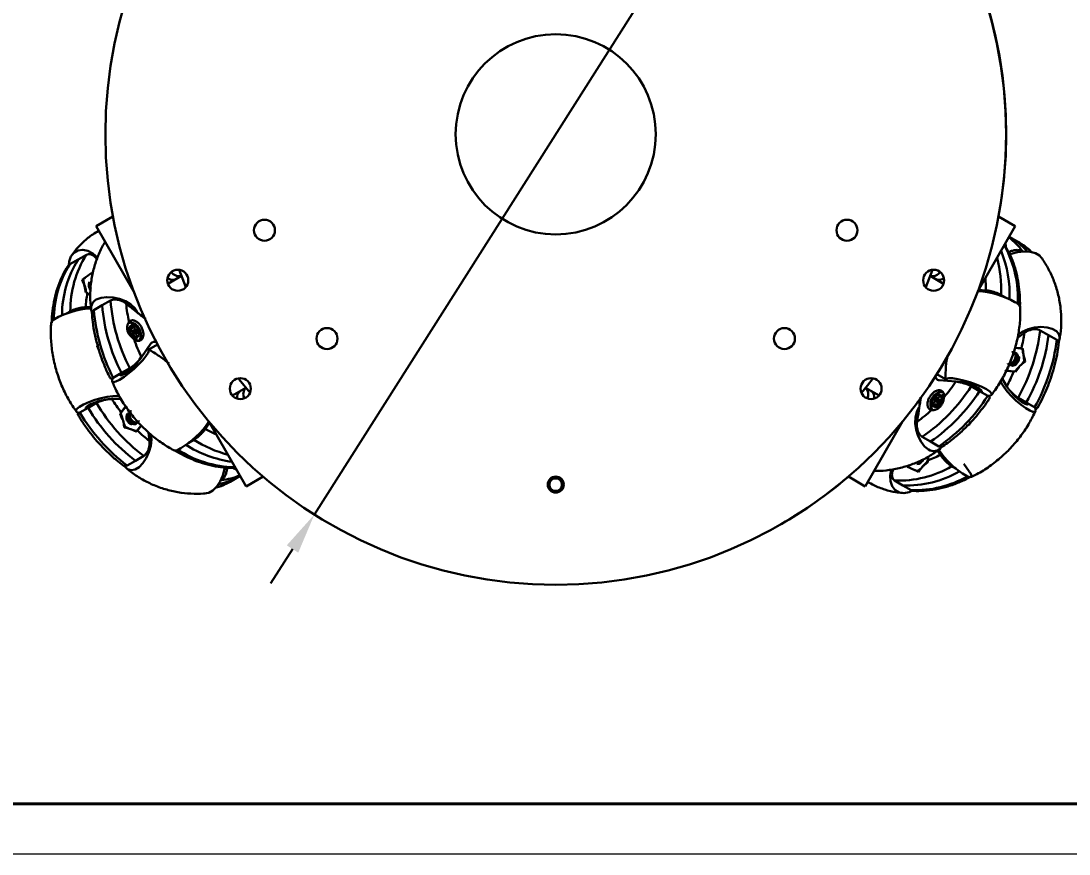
# Model space of a CAD drawing. Header units: millimetres. Extents: x 786 to 1380, y -734 to -314.
# Drawn here: x 924.7 to 1029.5, y -733.8 to -650.5 of the extents above; entities that cross this region are included whole.
import ezdxf

# ---------------------------------------------------------------- set-up
doc = ezdxf.new("R2010")
doc.units = ezdxf.units.MM
doc.header["$PDSIZE"] = -1
for name, color, linetype, lineweight in [('标注层', 4, 'Continuous', 15), ('粗实线层', 7, 'Continuous', 15), ('轮廓实线层', 7, 'Continuous', 40)]:
    doc.layers.add(name, color=color, linetype=linetype, lineweight=lineweight)
doc.dimstyles.new('ISO-25', dxfattribs={"dimtxt": 2.5, "dimasz": 2.5, "dimexe": 1.25, "dimexo": 0.625, "dimtad": 1, "dimtxsty": 'Standard', "dimcen": 2.5, "dimadec": 0, "dimazin": 0, "dimtfac": 1, "dimtmove": 0, "dimatfit": 3, "dimfxl": 1, "dimarcsym": 0})

# ---------------------------------------------------------------- blocks, each defined once
blk = doc.blocks.new('*D120')
at = {"layer": 'Defpoints', "color": 0, "transparency": 16777216}
for p in [(1002.28, -623.86), (954.05, -699.84)]:
    blk.add_point(p, dxfattribs=at)
at = {"layer": '粗实线层', "color": 0, "lineweight": -2, "transparency": 16777216}
for p, q in [((1012.75, -607.36), (1004.47, -620.41)), ((1032.94, -607.36), (1012.75, -607.36)), ((954.05, -699.84), (1002.28, -623.86)), ((951.87, -703.29), (949.68, -706.73))]:
    blk.add_line(p, q, dxfattribs=at)
at = {"layer": '粗实线层', "color": 0, "transparency": 16777216}
for points in [[(1003.89, -620.05), (1005.04, -620.78), (1002.28, -623.86)], [(951.29, -702.92), (952.44, -703.65), (954.05, -699.84)]]:
    blk.add_solid(points, dxfattribs=at)
at = {"layer": '粗实线层', "color": 0, "lineweight": 15, "transparency": 16777216, "insert": (1023.61, -603.79), "char_height": 3.5, "attachment_point": 5}
blk.add_mtext('∅180,00', dxfattribs=at)

msp = doc.modelspace()

# ---------------------------------------------------------------- linework, layer by layer
at = {"layer": '标注层'}
msp.add_line((1379.9984, -733.7604), (785.9984, -733.7604), dxfattribs=at)
at = {"layer": '粗实线层', "color": 7, "linetype": 'Continuous', "lineweight": 30}
for p, q in [((932.2427, -671.0428), (933.9252, -670.0714)), ((1024.0924, -671.0428), (1022.4099, -670.0714)), ((932.2427, -671.0428), (935.9885, -677.5306)), ((1020.3466, -677.5306), (1024.0924, -671.0428)), ((1024.3193, -672.5594), (1023.4924, -672.082)), ((1022.9744, -672.9792), (1023.0334, -673.0133)), ((930.4421, -674.3592), (929.6152, -674.8367)), ((930.4421, -674.3592), (931.269, -673.8818)), ((1024.8592, -673.547), (1024.8079, -673.5174)), ((1015.1374, -677.1205), (1015.8043, -675.3939)), ((930.9424, -676.3416), (930.8472, -676.3966)), ((930.9424, -676.3416), (931.1501, -676.1891)), ((931.207, -677.6626), (930.9424, -676.3416)), ((931.7511, -675.7479), (931.8946, -675.8451)), ((931.9164, -675.771), (931.807, -675.6855)), ((940.7549, -676.001), (939.4089, -676.7781)), ((1015.5802, -676.001), (1016.9262, -676.7781)), ((1024.3137, -676.2096), (1024.2459, -676.1705)), ((931.2519, -677.6393), (931.3612, -677.7247)), ((931.5061, -676.8417), (931.5292, -676.7758)), ((1021.1649, -677.4401), (1020.434, -677.3793)), ((931.3612, -677.7247), (931.6675, -677.9777)), ((933.6736, -678.455), (932.8467, -678.9325)), ((1022.6884, -677.9068), (1023.2581, -678.2357)), ((929.2655, -679.7666), (929.6618, -679.5378)), ((931.2049, -679.1347), (931.7238, -679.1347)), ((932.8467, -678.9325), (932.0198, -679.4099)), ((936.7324, -679.9562), (936.9312, -679.6466)), ((935.6449, -680.6652), (935.6335, -680.6654)), ((935.6779, -680.6683), (935.6925, -680.6718)), ((935.7219, -680.6732), (935.6926, -680.6718)), ((936.9731, -680.1445), (937.2071, -680.2754)), ((935.5397, -681.4545), (935.5461, -681.504)), ((935.5461, -681.504), (935.578, -681.6161)), ((935.5768, -681.6118), (935.6012, -681.6104)), ((935.578, -681.6161), (935.5995, -681.6646)), ((935.8183, -681.3551), (935.6012, -681.6104)), ((935.8183, -681.3551), (935.613, -681.3671)), ((935.7195, -681.7408), (935.9248, -681.7288)), ((935.728, -681.4613), (935.7677, -681.6007)), ((935.7357, -681.0654), (935.8183, -681.3551)), ((936.116, -681.3377), (935.7677, -681.6007)), ((935.7677, -681.6007), (936.0901, -681.5819)), ((935.886, -680.9236), (935.8026, -680.9285)), ((935.9248, -681.7288), (936.0074, -682.0185)), ((936.2226, -681.7115), (935.9399, -681.7817)), ((936.116, -681.3377), (936.0335, -681.048)), ((936.0901, -681.5819), (936.3728, -681.3227)), ((936.3728, -681.3227), (936.116, -681.3377)), ((936.5143, -681.4474), (936.1425, -681.628)), ((936.17, -681.7245), (936.1425, -681.628)), ((936.2226, -681.7115), (936.4794, -681.6965)), ((936.3051, -682.0011), (936.2226, -681.7115)), ((936.5143, -681.4474), (936.4928, -681.3989)), ((936.5463, -681.5596), (936.5143, -681.4474)), ((936.5527, -681.609), (936.5463, -681.5596)), ((1025.0052, -681.6831), (1024.3076, -682.1892)), ((1027.407, -681.9138), (1026.5801, -681.4364)), ((932.4115, -682.8116), (932.3601, -683.1135)), ((936.1488, -682.1432), (936.2322, -682.1384)), ((936.2322, -682.1384), (936.2382, -682.138)), ((937.7187, -682.7603), (936.767, -684.1316)), ((1028.2339, -682.3912), (1027.407, -681.9138)), ((932.3601, -683.1135), (932.4279, -683.0744)), ((932.3601, -683.1135), (932.5791, -683.3996)), ((1024.0041, -683.6945), (1023.9554, -683.6664)), ((1024.7042, -683.2223), (1024.0696, -683.1759)), ((1024.3363, -683.2226), (1024.8521, -683.289)), ((1024.8089, -683.2317), (1024.7042, -683.2223)), ((1024.8521, -683.289), (1024.9927, -684.4954)), ((1024.9927, -684.4954), (1024.7639, -684.7712)), ((1024.9927, -684.4954), (1025.0887, -684.5509)), ((934.7742, -685.6951), (933.9473, -686.1725)), ((934.5572, -685.8204), (934.6231, -685.894)), ((934.7742, -685.6951), (935.6011, -685.2177)), ((1023.0711, -685.4366), (1023.1683, -685.4927)), ((1023.1014, -685.4541), (1023.104, -685.488)), ((1023.104, -685.488), (1023.9391, -685.549)), ((1023.9594, -685.5508), (1023.195, -685.4525)), ((1023.9391, -685.549), (1024.0437, -685.5584)), ((1024.4645, -685.1324), (1024.1022, -685.5692)), ((1016.5021, -686.4225), (1018.1655, -686.561)), ((1020.5159, -687.5051), (1019.689, -687.0277)), ((1022.7877, -686.2594), (1023.2444, -687.0376)), ((947.2049, -687.1727), (945.8589, -687.9498)), ((1009.1302, -687.1727), (1010.4762, -687.9498)), ((1016.0484, -688.0382), (1015.9673, -688.1219)), ((1016.088, -688.0079), (1016.0484, -688.0382)), ((1016.3418, -688.2426), (1016.2004, -688.0277)), ((1016.5514, -688.0262), (1016.3418, -688.2426)), ((1016.7067, -688.0208), (1016.7034, -688.0158)), ((1016.7526, -688.0905), (1016.7067, -688.0208)), ((1020.5159, -687.5051), (1021.3428, -687.9825)), ((1020.7329, -687.6303), (1020.7638, -687.5365)), ((931.4449, -689.1724), (932.2718, -688.695)), ((934.7171, -688.2854), (933.8148, -688.2918)), ((934.6576, -689.7689), (935.2122, -689.0415)), ((935.227, -688.945), (934.7566, -689.6377)), ((935.2377, -688.9713), (935.1908, -688.9983)), ((1014.5667, -688.6787), (1014.2259, -688.6626)), ((1014.6095, -688.3761), (1014.6059, -688.1159)), ((1015.8278, -688.928), (1015.8737, -688.9977)), ((1016.0714, -688.5217), (1015.8618, -688.738)), ((1015.93, -688.3068), (1016.0714, -688.5217)), ((1016.2958, -688.4221), (1015.93, -688.3068)), ((1015.9673, -688.1219), (1015.936, -688.1648)), ((1015.9673, -688.1219), (1016.3096, -688.3536)), ((1016.0257, -688.9872), (1016.2353, -688.7709)), ((1016.0714, -688.5217), (1016.4733, -688.6919)), ((1016.2353, -688.7709), (1016.3483, -688.9427)), ((1016.2353, -688.7709), (1016.5649, -688.8312)), ((1016.4733, -688.6919), (1016.2958, -688.4221)), ((1016.3794, -688.2816), (1016.3096, -688.3536)), ((1016.3418, -688.2426), (1016.544, -688.4523)), ((1016.3724, -688.796), (1016.4733, -688.6919)), ((1016.4607, -688.9624), (1016.5003, -688.9322)), ((1016.5003, -688.9322), (1016.5815, -688.8484)), ((1016.5057, -688.4917), (1016.7153, -688.2754)), ((1016.6187, -688.6635), (1016.5057, -688.4917)), ((1016.5784, -688.8516), (1016.5649, -688.8312)), ((1016.5815, -688.8484), (1016.6127, -688.8056)), ((1025.192, -688.6497), (1024.3651, -688.1723)), ((1025.192, -688.6497), (1026.0189, -689.1271)), ((1025.3559, -688.8191), (1025.4023, -688.7712)), ((931.4449, -689.1724), (930.618, -689.6498)), ((931.2162, -689.2296), (931.2345, -689.2938)), ((934.8547, -690.301), (934.6576, -689.7689)), ((934.7566, -689.6377), (934.6961, -689.7236)), ((1015.693, -689.1953), (1015.7064, -689.2213)), ((1015.7245, -689.266), (1015.7304, -689.2758)), ((935.1423, -691.0769), (935.0178, -690.7409)), ((935.1423, -691.0769), (935.0462, -691.1324)), ((935.4287, -691.2006), (935.1423, -691.0769)), ((936.7376, -690.9287), (936.2574, -691.5584)), ((936.3301, -690.6213), (936.3788, -690.5931)), ((936.3891, -691.4637), (936.7466, -690.9373)), ((943.1662, -691.2896), (943.5844, -690.6871)), ((943.497, -690.5357), (947.2427, -697.0236)), ((1009.0924, -697.0236), (1012.8381, -690.5357)), ((1019.2001, -690.993), (1019.4872, -690.8866)), ((1019.4872, -690.8866), (1019.4194, -690.8474)), ((1019.4872, -690.8866), (1019.6255, -690.5538)), ((936.2574, -691.5584), (935.7143, -691.3239)), ((936.3286, -691.5496), (936.3891, -691.4637)), ((937.5715, -692.494), (937.482, -691.6367)), ((1014.7961, -692.0783), (1015.623, -692.5557)), ((942.0003, -692.3757), (941.4306, -692.7046)), ((1015.623, -692.5557), (1016.4499, -693.0331)), ((936.1708, -694.4586), (936.9977, -693.9812)), ((942.4046, -694.3901), (942.6574, -694.6318)), ((1015.3198, -694.446), (1015.3858, -694.0542)), ((1015.3812, -694.0814), (1015.3431, -694.6106)), ((1016.6191, -693.8764), (1016.3596, -693.427)), ((935.3439, -694.936), (936.1708, -694.4586)), ((942.6574, -694.6318), (942.9019, -694.5458)), ((942.6574, -694.6318), (942.7253, -694.5926)), ((946.1247, -695.0871), (946.0657, -695.1212)), ((1013.3503, -694.9421), (1013.3309, -695.0795)), ((1013.4129, -695.0968), (1013.4254, -694.9239)), ((1014.3315, -695.5002), (1014.0955, -695.3966)), ((1014.5913, -695.2717), (1014.3315, -695.5002)), ((1014.4827, -694.762), (1014.4141, -694.775)), ((1015.3431, -694.6106), (1014.7975, -695.0904)), ((1015.3005, -694.5834), (1015.3198, -694.446)), ((1018.1361, -695.24), (1017.7397, -695.0112)), ((1019.4793, -695.5278), (1018.9465, -694.7883)), ((944.6906, -696.4355), (944.7419, -696.4059)), ((945.8158, -696.4617), (946.6427, -695.9843)), ((947.2427, -697.0236), (948.9252, -696.0522)), ((1007.3272, -696.1261), (1007.4123, -696.0536)), ((1009.0924, -697.0236), (1007.4099, -696.0522)), ((1012.8648, -696.9247), (1012.0379, -696.4473)), ((1014.3315, -695.5002), (1014.3993, -695.5394)), ((1012.8648, -696.9247), (1013.6917, -697.4021))]:
    msp.add_line(p, q, dxfattribs=at)
at = {"layer": '粗实线层', "color": 8, "linetype": 'Continuous', "lineweight": 30}
for p, q in [((935.613, -681.3671), (935.5426, -681.4316)), ((935.7323, -680.993), (935.8026, -680.9285)), ((935.892, -680.9233), (935.736, -681.0663)), ((936.0335, -681.048), (935.7676, -681.1772)), ((936.2351, -681.7107), (936.5463, -681.5596)), ((936.071, -682.1149), (936.3051, -682.0011)), ((938.3726, -682.8571), (937.4965, -683.3629)), ((1016.259, -685.8078), (1017.135, -686.3136)), ((1016.3349, -688.2321), (1016.0484, -688.0382)), ((1016.7669, -688.1721), (1016.5514, -688.0262)), ((1015.8245, -688.923), (1016.0264, -688.9865)), ((1015.8618, -688.738), (1016.1066, -688.9037)), ((1015.9648, -689.0264), (1015.8737, -688.9977)), ((1016.3483, -688.9427), (1016.4394, -688.9714))]:
    msp.add_line(p, q, dxfattribs=at)
at = {"layer": '粗实线层', "color": 7, "linetype": 'Continuous', "lineweight": 30, "flags": 128}
for points in [[(929.4979, -674.9072), (929.5406, -674.5632), (929.7203, -674.0632), (930.0237, -673.6823), (930.4283, -673.4488), (930.9039, -673.3799), (931.4155, -673.4807), (931.9249, -673.7439), (932.3892, -674.1442)], [(1023.1228, -672.7222), (1023.1562, -673.0114), (1023.154, -673.2692)], [(1026.6881, -674.1496), (1026.5048, -673.9554), (1026.1003, -673.7218), (1025.5736, -673.5809), (1024.9638, -673.5431), (1024.3161, -673.6112), (1023.6786, -673.7801), (1023.5352, -673.8333)], [(940.5308, -675.3939), (941.1936, -677.1106), (941.1977, -677.1205)], [(932.2591, -678.3712), (932.7281, -678.1861), (933.2988, -678.1072), (933.9289, -678.1403), (934.5717, -678.2831), (935.1794, -678.5248), (935.7071, -678.8477), (936.1155, -679.2277), (936.3744, -679.6367), (936.3774, -679.6436)], [(931.7729, -679.2451), (931.4312, -679.2608), (930.8675, -679.3364), (930.2448, -679.4693), (929.6093, -679.6497), (929.0082, -679.8642), (928.486, -680.0969), (928.0815, -680.3304), (927.8246, -680.5476), (927.7347, -680.726)], [(935.5523, -680.691), (935.6019, -680.6706), (935.6041, -680.6701)], [(935.6767, -680.6656), (935.6794, -680.6657), (935.7216, -680.6732)], [(937.0075, -680.1797), (937.0279, -680.1452), (937.0433, -680.1188)], [(937.0075, -680.1797), (937.0279, -680.1452), (937.0433, -680.1188)], [(935.892, -680.9233), (935.889, -680.9235), (935.886, -680.9236)], [(1024.3379, -681.8958), (1024.7895, -681.5927), (1025.3695, -681.3355), (1026.007, -681.1666), (1026.6547, -681.0985), (1027.2645, -681.1363), (1027.7912, -681.2772), (1028.1957, -681.5108), (1028.4481, -681.8197), (1028.5296, -682.1809), (1028.4341, -682.5678), (1028.345, -682.7273)], [(937.4483, -683.323), (937.5038, -683.4429), (937.4285, -683.6782), (937.2225, -684.0086), (936.9012, -684.4097), (936.4883, -684.8517), (936.0145, -685.3017), (935.5149, -685.7265), (935.0266, -686.0945), (934.5858, -686.3785)], [(1023.9554, -683.6664), (1023.9924, -683.6916), (1024.0945, -683.8309), (1024.1298, -684.0243), (1024.0928, -684.2423), (1023.9892, -684.4517), (1023.8348, -684.6207), (1023.6531, -684.7235), (1023.4718, -684.7444)], [(1023.7503, -683.6375), (1023.8138, -683.6113), (1023.9791, -683.6102), (1024.1168, -683.6796), (1024.2103, -683.8109), (1024.2488, -683.9887), (1024.2272, -684.1928), (1024.1475, -684.3997), (1024.0179, -684.5858), (1023.8523, -684.7299), (1023.6684, -684.815), (1023.4754, -684.8295), (1023.4754, -684.8295)], [(1023.6366, -684.9257), (1023.8005, -684.9707), (1023.9995, -684.9295), (1024.1927, -684.802), (1024.3507, -684.6077), (1024.4496, -684.3761), (1024.4741, -684.1424), (1024.4589, -684.0442)], [(1024.131, -684.6223), (1024.1998, -684.4809), (1024.3217, -684.323)], [(934.9613, -685.6878), (934.6937, -685.8114), (934.5621, -685.8176)], [(935.0429, -685.7791), (934.7753, -685.9027), (934.6281, -685.899), (934.6231, -685.894)], [(935.6445, -685.19), (935.3131, -685.4537), (934.9613, -685.6878)], [(934.5858, -686.3785), (934.2251, -686.5573), (933.9713, -686.6177), (933.8433, -686.5553), (933.8506, -686.3746), (933.913, -686.2282)], [(946.4568, -686.2295), (946.5395, -686.3367), (947.6186, -687.6703)], [(1008.7165, -687.6703), (1009.3206, -686.9382), (1009.8783, -686.2295)], [(1017.1246, -686.3753), (1017.2006, -686.2673), (1017.4421, -686.2149), (1017.8312, -686.228), (1018.3392, -686.3057), (1018.9284, -686.4423), (1019.5551, -686.6276), (1020.1727, -686.8479), (1020.7356, -687.0867), (1021.202, -687.3266)], [(1019.6433, -687.0039), (1020.0374, -687.1591), (1020.4161, -687.3467)], [(1026.0847, -689.1636), (1026.1372, -689.417), (1026.0589, -689.5583), (1025.8539, -689.5725), (1025.5374, -689.4586), (1025.1329, -689.2251), (1024.6703, -688.8892), (1024.184, -688.4758), (1023.7101, -688.0157), (1023.2836, -687.5429), (1022.9362, -687.0925), (1022.6937, -686.6979), (1022.6026, -686.4894)], [(930.5535, -689.6885), (930.3078, -689.6073), (930.2246, -689.4689), (930.3147, -689.2842), (930.5716, -689.0671), (930.9761, -688.8335), (931.4983, -688.6009), (932.0994, -688.3864), (932.7349, -688.206), (933.3576, -688.0731), (933.9214, -687.9975), (934.3843, -687.9848), (934.6104, -688.0101)], [(1020.4161, -687.3467), (1020.6568, -687.5167), (1020.728, -687.6275)], [(1020.4543, -687.2304), (1020.6951, -687.4003), (1020.7655, -687.5296), (1020.7638, -687.5365)], [(1021.202, -687.3266), (1021.5372, -687.5495), (1021.7164, -687.7391), (1021.7263, -687.8811), (1021.5662, -687.9652), (1021.4082, -687.9844)], [(1025.3559, -688.8191), (1025.2895, -688.847), (1025.0719, -688.7931), (1024.7568, -688.6112), (1024.3868, -688.3258), (1024.0119, -687.9755), (1023.6828, -687.6075), (1023.6715, -687.5935)], [(931.2162, -689.2296), (931.2253, -689.1582), (931.3807, -688.9966), (931.6958, -688.8147), (932.1279, -688.637), (932.6188, -688.4875), (933.102, -688.3865), (933.1198, -688.3837)], [(1015.4308, -693.3452), (1015.036, -693.0316), (1014.6823, -692.5768), (1014.3959, -692.0145), (1014.1981, -691.3865), (1014.1037, -690.7393), (1014.1194, -690.1209), (1014.2443, -689.5772), (1014.469, -689.1484), (1014.4735, -689.1425)], [(1014.7094, -688.3301), (1014.5827, -688.3283), (1014.5521, -688.3281)], [(1014.6227, -688.3287), (1014.5827, -688.3283), (1014.5521, -688.3281)], [(1015.8245, -688.923), (1015.8262, -688.9255), (1015.8278, -688.928)], [(936.5065, -690.43), (936.4974, -690.4981), (936.4156, -690.6417), (936.2868, -690.7263), (936.1263, -690.7417), (935.953, -690.686), (935.7871, -690.5653), (935.6477, -690.3929), (935.5513, -690.1876), (935.5094, -689.9721), (935.5276, -689.7703), (935.6116, -689.5958), (935.6116, -689.5958)], [(936.3788, -690.5931), (936.3385, -690.6126), (936.1668, -690.6313), (935.9817, -690.5652), (935.8114, -690.4242), (935.6819, -690.2298), (935.6127, -690.0116), (935.6145, -689.8028), (935.687, -689.6353)], [(937.721, -691.8096), (937.7577, -692.3523), (937.6904, -692.9832), (937.5179, -693.6198), (937.2531, -694.2147), (936.9154, -694.7239), (936.53, -695.1096), (936.1255, -695.3432), (935.7318, -695.4073), (935.3782, -695.2972), (935.0909, -695.0211), (934.9973, -694.8641)], [(1016.4308, -693.3293), (1016.6151, -693.6173), (1016.9625, -694.0677), (1017.3889, -694.5405), (1017.8629, -695.0007), (1018.3492, -695.414), (1018.8118, -695.7499), (1019.2163, -695.9835), (1019.5328, -696.0974), (1019.7323, -696.086)], [(943.2543, -697.7181), (943.5141, -697.6565), (943.9187, -697.423), (944.304, -697.0373), (944.6417, -696.5281), (944.9066, -695.9332), (945.079, -695.2966), (945.1046, -695.1458)], [(946.2731, -695.3442), (946.006, -695.2285), (945.9232, -695.1835)], [(1013.905, -697.4176), (1013.4922, -697.6035), (1012.9693, -697.6978), (1012.4878, -697.6255), (1012.0833, -697.3919), (1011.7858, -697.0144), (1011.6173, -696.521), (1011.5905, -695.9482), (1011.705, -695.346)], [(1013.4289, -695.106), (1013.4159, -695.1177), (1013.3784, -695.1546)]]:
    msp.add_lwpolyline(points, dxfattribs=at)
at = {"layer": '粗实线层', "color": 8, "linetype": 'Continuous', "lineweight": 30, "flags": 128}
msp.add_lwpolyline([(1015.7932, -689.3332), (1015.7507, -689.3005), (1015.7492, -689.2988)], dxfattribs=at)
at = {"layer": '粗实线层', "color": 7, "linetype": 'Continuous', "lineweight": 30}
for centre, radius in [((978.1675, -661.8486), 45), ((978.1675, -661.8486), 10), ((949.0618, -671.4359), 1.05), ((1007.2733, -671.4359), 1.05), ((940.4015, -676.4359), 1.05), ((1015.9336, -676.4359), 1.05), ((955.3118, -682.2612), 1.05), ((1001.0233, -682.2612), 1.05), ((946.6515, -687.2612), 1.05), ((1009.6836, -687.2612), 1.05), ((978.1675, -696.8486), 0.8), ((978.1675, -696.8486), 0.75), ((978.1675, -696.8486), 0.625)]:
    msp.add_circle(centre, radius, dxfattribs=at)
for centre, radius, start, end in [((978.18, -661.8414), 45, 349.454328, 70.545655), ((1019.9431, -678.2027), 7.0753, 41.133206, 59.891322), ((1013.2824, -678.2662), 11.0758, 356.918222, 28.311436), ((1020.8132, -678.6202), 7.0018, 45.768888, 59.950704), ((939.2911, -679.9264), 10.4546, 147.825086, 180.046829), ((940.1399, -679.4589), 10.4784, 147.842986, 180.431595), ((1011.795, -677.869), 11.7316, 357.482892, 21.912935), ((939.8844, -675.6346), 0.7567, 228.085114, 293.97857), ((940.5209, -675.1186), 0.9098, 212.611789, 284.832122), ((1015.8142, -675.1186), 0.9098, 255.167878, 327.388211), ((1016.4507, -675.6346), 0.7567, 246.02143, 311.914886), ((932.2013, -676.929), 0.6979, 152.338494, 221.818718), ((1019.7722, -686.1815), 8.6905, 60.409421, 86.161076), ((942.5625, -679.6805), 11.3708, 170.095723, 177.248452), ((932.6649, -679.2052), 0.9275, 115.948418, 203.508199), ((951.3535, -677.0719), 17.7339, 184.473113, 207.34401), ((1023.7955, -679.4596), 0.8771, 22.693735, 72.203692), ((949.6997, -678.0268), 17.7339, 184.473113, 207.34401), ((950.5266, -677.5494), 17.7339, 184.473113, 207.34401), ((950.0986, -677.2874), 14.9362, 185.642004, 192.779702), ((935.6216, -681.4487), 0.0821, 96.014758, 184.014087), ((935.7263, -681.5976), 0.1434, 207.850954, 267.281338), ((935.8497, -681.0244), 0.1212, 144.156981, 199.807575), ((935.8969, -681.0114), 0.0882, 82.296072, 93.20567), ((935.87, -681.0877), 0.1682, 13.627613, 76.678979), ((936.0849, -681.6406), 0.0589, 12.274611, 84.931063), ((936.366, -681.4659), 0.1434, 27.850806, 87.281314), ((936.4708, -681.6148), 0.0821, 276.015605, 4.019009), ((1008.5366, -679.235), 18.1773, 330.549481, 353.044011), ((1009.7998, -679.5083), 15.3601, 346.007544, 351.860224), ((936.1883, -681.9678), 0.1879, 195.656624, 236.810776), ((952.444, -676.6531), 17.3695, 199.048781, 205.502905), ((936.2338, -682.0608), 0.0773, 273.22795, 285.141494), ((936.2137, -682.0433), 0.1006, 293.603186, 24.754659), ((1009.3635, -679.7124), 18.1773, 330.549481, 353.044011), ((1010.1904, -680.1898), 18.1773, 330.549481, 353.044011), ((933.2387, -682.3159), 3.9049, 297.518075, 333.287285), ((1007.6175, -678.8389), 17.6471, 332.316442, 337.651625), ((1004.7584, -677.4586), 17.7339, 304.473113, 327.34401), ((1003.8504, -676.7236), 17.3695, 319.048781, 325.502905), ((1017.8223, -692.0253), 5.4697, 61.236955, 83.515092), ((947.087, -688.1098), 0.7567, 126.02143, 191.914886), ((947.852, -687.8165), 0.9098, 135.167878, 207.388211), ((1008.4831, -687.8165), 0.9098, 332.611789, 44.832122), ((1009.2481, -688.1098), 0.7567, 348.085114, 53.97857), ((1005.5853, -677.936), 17.7339, 304.473113, 327.34401), ((1016.134, -688.076), 0.0821, 36.015605, 124.019009), ((1006.4122, -678.4134), 17.7339, 304.473113, 327.34401), ((1016.6335, -688.0843), 0.1006, 53.603186, 144.754659), ((1016.6387, -688.0581), 0.0773, 33.22795, 45.141494), ((932.6566, -690.6371), 1.9493, 104.054447, 135.945553), ((947.9259, -679.4557), 18.1773, 210.549481, 233.044011), ((948.7285, -678.8578), 17.6471, 212.316442, 217.651625), ((1015.9779, -688.8598), 0.1682, 133.627613, 196.678979), ((1015.8983, -688.8746), 0.0882, 202.296072, 213.20567), ((1016.0574, -688.2411), 0.1434, 147.850806, 207.281314), ((1015.9331, -688.909), 0.1212, 264.156981, 319.807575), ((1016.3492, -688.3972), 0.0589, 132.274611, 204.931063), ((1016.4147, -688.8944), 0.0821, 216.014758, 304.014087), ((1016.4913, -688.7293), 0.1434, 327.850954, 27.281338), ((1016.5809, -688.1441), 0.1879, 315.656624, 356.810776), ((1025.8546, -686.868), 1.9493, 224.054447, 255.945553), ((946.2721, -680.4106), 18.1773, 210.549481, 233.044011), ((947.099, -679.9332), 18.1773, 210.549481, 233.044011), ((936.0097, -690.1285), 0.7421, 148.856, 253.576284), ((1005.5724, -678.4376), 14.9362, 305.642004, 312.779702), ((936.2922, -685.7128), 8.6905, 300.409421, 326.161076), ((947.0577, -680.4131), 15.3601, 226.007544, 231.860224), ((940.1019, -692.5581), 0.8771, 262.693735, 312.203692), ((946.3921, -684.0502), 11.0758, 236.918222, 268.311436), ((947.4798, -682.9606), 11.7316, 237.482892, 261.912935), ((1015.9501, -692.5767), 0.9275, 235.948418, 323.508199), ((1014.2107, -694.1163), 0.6979, 272.338494, 341.818718), ((1011.413, -683.7675), 11.3708, 290.095723, 297.248452), ((1012.4323, -685.9763), 10.4784, 267.842986, 300.431595), ((942.3201, -690.395), 7.0018, 285.768888, 299.950704), ((943.1167, -689.8502), 7.0753, 281.133206, 299.891322), ((978.18, -661.8414), 45, 300.040817, 310.369447), ((1013.2616, -686.4777), 10.4546, 267.825086, 300.046829)]:
    msp.add_arc(centre, radius, start, end, dxfattribs=at)
at = {"layer": '粗实线层', "color": 8, "linetype": 'Continuous', "lineweight": 30}
for centre, radius, start, end in [((1018.9579, -677.8936), 7.3057, 36.799292, 51.965089), ((1010.3076, -677.4401), 12.3896, 357.841301, 15.140138), ((938.4557, -680.3999), 10.4453, 147.818067, 179.896042), ((1009.0598, -677.4393), 12.105, 359.996247, 5.781119), ((935.5746, -680.9701), 0.3208, 8.394195, 68.427251), ((935.5989, -680.9599), 0.3119, 6.616798, 66.829748), ((935.6973, -682.3111), 0.5679, 346.308581, 17.744532), ((935.7291, -682.3201), 0.5564, 346.01448, 19.376769), ((1017.1156, -688.3656), 0.5564, 106.01448, 139.376769), ((1017.1237, -688.3976), 0.5679, 106.308581, 137.744532), ((1015.9843, -689.1455), 0.2906, 125.231561, 198.617107), ((1016.0175, -689.1703), 0.3137, 127.970621, 192.058812), ((949.2194, -680.8067), 12.105, 239.996247, 245.781119), ((948.5949, -681.8869), 12.3896, 237.841301, 255.140138), ((943.877, -689.1516), 7.3057, 276.799292, 291.965089), ((1014.0894, -686.9644), 10.4453, 267.818067, 299.896042)]:
    msp.add_arc(centre, radius, start, end, dxfattribs=at)
at = {"layer": '粗实线层', "color": 7, "linetype": 'Continuous', "lineweight": 30}
for points, knots in [([(932.5025, -671.4928), (932.2975, -671.6099), (931.7518, -671.9216), (930.9744, -672.5693), (930.2807, -673.2768), (929.9389, -673.7516), (929.8121, -673.9276)], [0, 0, 0, 0, 0.18970207, 0.50501484, 0.81639041, 1, 1, 1, 1]), ([(933.1412, -672.599), (933.0952, -672.6691), (932.8179, -673.0924), (932.4303, -673.9614), (932.0044, -675.1825), (931.7406, -676.4534), (931.6345, -677.7293), (931.6637, -678.6864), (931.7317, -679.2047), (931.7462, -679.3156)], [0, 0, 0, 0, 0.03630871, 0.21916224, 0.40315132, 0.58711445, 0.77000122, 0.95080456, 1, 1, 1, 1]), ([(1023.2102, -673.2103), (1023.2038, -673.1924), (1023.171, -673.1004), (1023.0948, -673.0522), (1023.0334, -673.0133)], [0, 0, 0, 0, 0.19403009, 1, 1, 1, 1]), ([(1024.5529, -679.0584), (1024.5534, -679.0512), (1024.5779, -678.661), (1024.5436, -677.904), (1024.4392, -676.7979), (1024.2285, -675.7264), (1023.9191, -674.7025), (1023.5803, -673.8569), (1023.3075, -673.3872), (1023.206, -673.2123)], [0, 0, 0, 0, 0.003316561, 0.177863508, 0.354452166, 0.532656968, 0.712182251, 0.892845309, 1, 1, 1, 1]), ([(1023.4424, -673.6373), (1023.4726, -673.618), (1023.6013, -673.5358), (1023.8959, -673.4457), (1024.2656, -673.3934), (1024.5903, -673.4193), (1024.7394, -673.4865), (1024.8079, -673.5174)], [0, 0, 0, 0, 0.07797108, 0.33191102, 0.57734832, 0.80592049, 1, 1, 1, 1]), ([(1025.7564, -673.6474), (1025.7352, -673.6246), (1025.4822, -673.3524), (1025.0862, -673.0375), (1024.6828, -672.798), (1024.5676, -672.7295)], [0, 0, 0, 0, 0.06148039, 0.73194714, 1, 1, 1, 1]), ([(932.3188, -674.346), (932.31, -674.3298), (932.239, -674.1988), (932.0376, -674.0117), (931.7524, -673.8411), (931.4779, -673.796), (931.3347, -673.8548), (931.269, -673.8818)], [0, 0, 0, 0, 0.03745396, 0.30255289, 0.55877555, 0.79739197, 1, 1, 1, 1]), ([(1028.5102, -682.3243), (1028.5417, -682.1448), (1028.6454, -681.5528), (1028.7083, -680.5098), (1028.6431, -679.21), (1028.4169, -677.9142), (1028.0388, -676.6556), (1027.516, -675.467), (1027.0382, -674.6434), (1026.74, -674.2262), (1026.6848, -674.1489)], [0, 0, 0, 0, 0.06481427, 0.21367736, 0.36430293, 0.51571492, 0.66702842, 0.81744173, 0.96619126, 1, 1, 1, 1]), ([(929.4487, -674.9961), (929.4477, -674.9974), (929.2332, -675.2797), (928.8946, -675.9304), (928.448, -676.9435), (928.1187, -678.0412), (927.9054, -679.199), (927.8046, -680.0903), (927.809, -680.6013), (927.8098, -680.6979)], [0, 0, 0, 0, 0.0008837, 0.19116392, 0.38207139, 0.57333841, 0.76461627, 0.95551123, 1, 1, 1, 1]), ([(929.4513, -674.9976), (929.4534, -674.9925), (929.485, -674.9139), (929.5522, -674.874), (929.6152, -674.8367)], [0, 0, 0, 0, 0.06410658, 1, 1, 1, 1]), ([(931.807, -675.6855), (931.5623, -675.8639), (931.2684, -676.078), (930.8999, -676.3318), (930.8383, -676.3743)], [0, 0, 0, 0, 0.83288073, 1, 1, 1, 1]), ([(930.8385, -676.3743), (930.9449, -676.6124), (931.1197, -677.0034), (931.2147, -677.4605), (931.2519, -677.6393)], [0, 0, 0, 0, 0.60887589, 1, 1, 1, 1]), ([(931.6992, -677.2511), (931.6737, -677.1988), (931.6184, -677.0854), (931.5954, -676.9005), (931.604, -676.758), (931.6375, -676.6998), (931.6445, -676.6877)], [0, 0, 0, 0, 0.27393015, 0.59483504, 0.91573949, 1, 1, 1, 1]), ([(1022.6884, -677.9068), (1022.6151, -677.868), (1022.4685, -677.7904), (1022.1722, -677.6736), (1021.8528, -677.5702), (1021.5283, -677.4888), (1021.2995, -677.4502), (1021.1922, -677.4422), (1021.1649, -677.4401)], [0, 0, 0, 0, 0.17624425, 0.35232246, 0.53302012, 0.7249747, 0.92993699, 1, 1, 1, 1]), ([(935.2348, -678.7558), (935.1404, -678.6855), (934.9515, -678.5448), (934.5824, -678.4029), (934.2131, -678.3404), (933.8909, -678.3582), (933.742, -678.4246), (933.6736, -678.455)], [0, 0, 0, 0, 0.21577441, 0.43176135, 0.64051642, 0.83492696, 1, 1, 1, 1]), ([(929.6618, -679.5378), (929.7353, -679.4995), (929.8822, -679.423), (930.1811, -679.3146), (930.5043, -679.2237), (930.8338, -679.1585), (931.067, -679.1343), (931.1769, -679.1346), (931.2049, -679.1347)], [0, 0, 0, 0, 0.17624425, 0.35232246, 0.53302012, 0.7249747, 0.92993699, 1, 1, 1, 1]), ([(932.0198, -679.4099), (931.9895, -679.4298), (931.928, -679.4703), (931.8647, -679.5467), (931.8258, -679.6329), (931.8108, -679.7073), (931.8174, -679.7537), (931.8194, -679.7671)], [0, 0, 0, 0, 0.22361092, 0.45387513, 0.67744514, 0.90719999, 1, 1, 1, 1]), ([(935.2348, -678.7558), (935.5184, -678.9896), (936.0861, -679.4576), (936.6773, -679.9154), (936.9731, -680.1445)], [0, 0, 0, 0, 0.49965563, 1, 1, 1, 1]), ([(1021.7162, -687.8882), (1021.8377, -687.7276), (1022.2601, -687.1693), (1022.8894, -686.1425), (1023.5438, -684.7923), (1024.0475, -683.3816), (1024.3937, -681.9337), (1024.5933, -680.5065), (1024.595, -679.5662), (1024.5958, -679.1181)], [0, 0, 0, 0, 0.06433547, 0.22370227, 0.38315125, 0.54190939, 0.69987449, 0.85695444, 1, 1, 1, 1]), ([(927.7394, -680.7117), (927.7282, -680.915), (927.6896, -681.6119), (927.7413, -682.8097), (927.9529, -684.2841), (928.3231, -685.7253), (928.8447, -687.1093), (929.4803, -688.4021), (930.0092, -689.1819), (930.2639, -689.5574)], [0, 0, 0, 0, 0.06531352, 0.22388165, 0.3826268, 0.54076362, 0.69814295, 0.85462959, 1, 1, 1, 1]), ([(931.828, -679.7663), (931.8482, -680.0423), (931.8986, -680.7283), (932.089, -681.8272), (932.3028, -682.6438), (932.4075, -683.0438)], [0, 0, 0, 0, 0.255566015, 0.635267632, 1, 1, 1, 1]), ([(935.5324, -680.5914), (935.5108, -680.6209), (935.4669, -680.6811), (935.4105, -680.8012), (935.3674, -680.9377), (935.3417, -681.09), (935.3384, -681.257), (935.3578, -681.393), (935.3921, -681.527), (935.441, -681.6586), (935.5289, -681.8177), (935.6384, -681.9663), (935.7617, -682.0997), (935.8955, -682.2212), (935.9818, -682.288), (936.0257, -682.322)], [0, 0, 0, 0, 0.0752692, 0.15302315, 0.22819467, 0.30517745, 0.38749422, 0.472219, 0.50010706, 0.58191713, 0.66617255, 0.74795831, 0.832025, 0.91450726, 1, 1, 1, 1]), ([(935.6994, -680.6722), (935.6222, -680.6662), (935.5412, -680.6599), (935.4702, -680.6884), (935.4669, -680.6897)], [0, 0, 0, 0, 0.95279743, 1, 1, 1, 1]), ([(936.0257, -682.322), (936.0683, -682.3514), (936.1547, -682.4111), (936.2866, -682.4656), (936.4173, -682.4925), (936.5407, -682.4885), (936.6552, -682.4542), (936.7549, -682.3913), (936.8387, -682.3009), (936.9023, -682.1874), (936.9452, -682.052), (936.9654, -681.9016), (936.9628, -681.7374), (936.9408, -681.5885), (936.9035, -681.438), (936.8517, -681.2877), (936.7733, -681.1209), (936.6771, -680.9624), (936.5675, -680.8192), (936.4454, -680.693), (936.3164, -680.5892), (936.1821, -680.509), (936.0484, -680.456), (935.9174, -680.4309), (935.7952, -680.4347), (935.6835, -680.4673), (935.6081, -680.5149), (935.5595, -680.5596), (935.5415, -680.5808), (935.5324, -680.5914)], [0, 0, 0, 0, 0.03937257, 0.07988487, 0.1192578, 0.15977773, 0.19905165, 0.23947562, 0.27855289, 0.31877537, 0.35764132, 0.39764696, 0.43629156, 0.47606835, 0.49998961, 0.53843813, 0.57800476, 0.61645241, 0.65600851, 0.69458028, 0.73425835, 0.77304955, 0.81295384, 0.85195677, 0.8920794, 0.93128453, 0.97161685, 0.98578296, 1, 1, 1, 1]), ([(936.5457, -681.2434), (936.4661, -681.1297), (936.3545, -680.9704), (936.1348, -680.803), (935.9342, -680.7081), (935.7639, -680.6552), (935.6789, -680.6664), (935.6767, -680.6667)], [0, 0, 0, 0, 0.36579421, 0.512729, 0.75064692, 0.99364784, 1, 1, 1, 1]), ([(935.8026, -680.9285), (935.7912, -680.9305), (935.7714, -680.934), (935.7574, -680.9476), (935.7515, -680.9534)], [0, 0, 0, 0, 0.58024182, 1, 1, 1, 1]), ([(936.457, -682.4859), (936.4572, -682.4859), (936.5378, -682.4291), (936.6442, -682.2485), (936.7191, -681.9859), (936.7153, -681.7236), (936.6643, -681.4794), (936.5854, -681.3224), (936.5457, -681.2434)], [0, 0, 0, 0, 0.00031364, 0.23083235, 0.46282168, 0.62620656, 0.812004, 1, 1, 1, 1]), ([(1026.5801, -681.4364), (1026.5064, -681.4037), (1026.3589, -681.3382), (1026.0559, -681.3154), (1025.7264, -681.3518), (1025.3888, -681.4532), (1025.1483, -681.5763), (1025.0343, -681.6614), (1025.0052, -681.6831)], [0, 0, 0, 0, 0.17624425, 0.35232246, 0.53302012, 0.7249747, 0.92993699, 1, 1, 1, 1]), ([(936.0855, -682.125), (936.0979, -682.1315), (936.1193, -682.1427), (936.1401, -682.1431), (936.1488, -682.1432)], [0, 0, 0, 0, 0.57924366, 1, 1, 1, 1]), ([(938.2497, -682.602), (938.1848, -682.5886), (938.0344, -682.5577), (937.8485, -682.6172), (937.7591, -682.7157), (937.7187, -682.7603)], [0, 0, 0, 0, 0.29322606, 0.67998276, 1, 1, 1, 1]), ([(1026.3164, -689.1696), (1026.4911, -688.8501), (1026.7639, -688.3513), (1027.1352, -687.5282), (1027.4693, -686.7079), (1027.8083, -685.7175), (1028.096, -684.6719), (1028.3117, -683.6704), (1028.3912, -683.0272), (1028.4258, -682.7473)], [0, 0, 0, 0, 0.15681313, 0.24482767, 0.3905733, 0.54146403, 0.70283673, 0.87065701, 1, 1, 1, 1]), ([(1028.2339, -682.3912), (1028.2897, -682.4342), (1028.4011, -682.5201), (1028.4531, -682.6527), (1028.429, -682.7312), (1028.4241, -682.747)], [0, 0, 0, 0, 0.44400685, 0.88759542, 1, 1, 1, 1]), ([(932.4075, -683.0438), (932.4087, -683.0485), (932.5026, -683.4289), (932.742, -684.1149), (933.1031, -685.0485), (933.3987, -685.7365), (933.5983, -686.1086), (933.6638, -686.2309)], [0, 0, 0, 0, 0.004293609, 0.350229041, 0.634883721, 0.880076924, 1, 1, 1, 1]), ([(939.5353, -684.7549), (939.2253, -684.5045), (938.5631, -683.9693), (937.8251, -683.548), (937.4324, -683.3239)], [0, 0, 0, 0, 0.46803598, 1, 1, 1, 1]), ([(1017.3139, -683.9069), (1017.2551, -684.2823), (1017.1262, -685.1051), (1017.1308, -685.9365), (1017.1332, -686.3886)], [0, 0, 0, 0, 0.45621858, 1, 1, 1, 1]), ([(1024.1261, -683.6926), (1024.1425, -683.6964), (1024.2103, -683.7117), (1024.294, -683.8084), (1024.3582, -683.9694), (1024.3601, -684.171), (1024.3015, -684.3839), (1024.1878, -684.585), (1024.0314, -684.7508), (1023.8497, -684.8623), (1023.6608, -684.908), (1023.4911, -684.8767), (1023.3782, -684.8144), (1023.3436, -684.7504), (1023.3375, -684.7391)], [0, 0, 0, 0, 0.03039654, 0.12526005, 0.22020009, 0.31525554, 0.41032121, 0.50527039, 0.60014056, 0.69497288, 0.7898118, 0.88470219, 0.9796862, 1, 1, 1, 1]), ([(1024.0023, -683.6984), (1024.0088, -683.7006), (1024.0588, -683.7172), (1024.1204, -683.8056), (1024.1695, -683.9535), (1024.1617, -684.1357), (1024.1009, -684.3241), (1023.9924, -684.4989), (1023.8479, -684.6396), (1023.6835, -684.7294), (1023.5546, -684.7532), (1023.4874, -684.7461), (1023.4718, -684.7444)], [0, 0, 0, 0, 0.017604472, 0.135918474, 0.254232813, 0.372546661, 0.490860213, 0.609174047, 0.727488487, 0.845803284, 0.964118092, 1, 1, 1, 1]), ([(1024.2153, -683.823), (1024.2455, -683.8426), (1024.3142, -683.887), (1024.3718, -684.0198), (1024.3853, -684.1913), (1024.3431, -684.3802), (1024.251, -684.562), (1024.1176, -684.7185), (1023.9596, -684.8232), (1023.8393, -684.8734), (1023.7831, -684.8683), (1023.7787, -684.8679)], [0, 0, 0, 0, 0.100125883, 0.227150289, 0.354174768, 0.481199079, 0.608222976, 0.735246348, 0.862269467, 0.989292979, 1, 1, 1, 1]), ([(1025.0959, -684.5456), (1025.0146, -684.2701), (1024.8811, -683.8174), (1024.8292, -683.3964), (1024.8089, -683.2317)], [0, 0, 0, 0, 0.60861741, 1, 1, 1, 1]), ([(936.767, -684.1316), (936.7136, -684.2053), (936.6069, -684.3527), (936.3545, -684.6204), (936.0759, -684.876), (935.809, -685.0878), (935.6665, -685.1768), (935.6011, -685.2177)], [0, 0, 0, 0, 0.21577441, 0.43176135, 0.64051642, 0.83492696, 1, 1, 1, 1]), ([(1024.2354, -684.751), (1024.2006, -684.7834), (1024.1178, -684.8605), (1023.9997, -684.9185), (1023.9282, -684.9216), (1023.9103, -684.9224)], [0, 0, 0, 0, 0.35177627, 0.83772008, 1, 1, 1, 1]), ([(1024.0437, -685.5584), (1024.3124, -685.25), (1024.6349, -684.8798), (1025.0298, -684.5934), (1025.0958, -684.5456)], [0, 0, 0, 0, 0.83299536, 1, 1, 1, 1]), ([(1016.0804, -685.9946), (1016.1063, -686.0747), (1016.1593, -686.2382), (1016.3128, -686.382), (1016.4431, -686.4099), (1016.5021, -686.4225)], [0, 0, 0, 0, 0.34411695, 0.70302543, 1, 1, 1, 1]), ([(933.6555, -686.2352), (933.6604, -686.2444), (933.6711, -686.2641), (933.7166, -686.2683), (933.7804, -686.2536), (933.8582, -686.2216), (933.9173, -686.189), (933.9473, -686.1725)], [0, 0, 0, 0, 0.1886564, 0.40454898, 0.62762141, 0.81143676, 1, 1, 1, 1]), ([(933.8423, -686.543), (933.9206, -686.7285), (934.1929, -687.3735), (934.7675, -688.4319), (935.6096, -689.6737), (936.5794, -690.8153), (937.6602, -691.839), (938.7965, -692.7255), (939.6099, -693.1971), (939.9976, -693.4219)], [0, 0, 0, 0, 0.06433547, 0.22370227, 0.38315125, 0.54190939, 0.69987449, 0.85695444, 1, 1, 1, 1]), ([(1018.1655, -686.561), (1018.256, -686.5704), (1018.437, -686.5891), (1018.795, -686.6739), (1019.1557, -686.7874), (1019.4726, -686.9125), (1019.6209, -686.9914), (1019.689, -687.0277)], [0, 0, 0, 0, 0.21577441, 0.43176135, 0.64051642, 0.83492696, 1, 1, 1, 1]), ([(1023.2444, -687.0376), (1023.2931, -687.1163), (1023.3904, -687.2738), (1023.6294, -687.5558), (1023.8977, -687.8226), (1024.1582, -688.0413), (1024.3, -688.1311), (1024.3651, -688.1723)], [0, 0, 0, 0, 0.215774408, 0.431761345, 0.640516415, 0.834926957, 1, 1, 1, 1]), ([(1016.969, -688.1078), (1016.9732, -688.0562), (1016.9817, -687.9516), (1016.9629, -687.81), (1016.9209, -687.6834), (1016.8556, -687.5786), (1016.7687, -687.4966), (1016.6644, -687.4416), (1016.5442, -687.4143), (1016.4141, -687.4159), (1016.2754, -687.4464), (1016.135, -687.5042), (1015.9942, -687.5886), (1015.8762, -687.682), (1015.7645, -687.7896), (1015.6603, -687.9096), (1015.555, -688.0609), (1015.4658, -688.2234), (1015.3966, -688.39), (1015.3483, -688.5588), (1015.3229, -688.7224), (1015.3207, -688.8789), (1015.3416, -689.0211), (1015.3853, -689.1471), (1015.4497, -689.2511), (1015.5338, -689.3315), (1015.6128, -689.3731), (1015.6758, -689.3927), (1015.7031, -689.3978), (1015.7168, -689.4003)], [0, 0, 0, 0, 0.03937257, 0.07988487, 0.1192578, 0.15977773, 0.19905165, 0.23947562, 0.27855289, 0.31877537, 0.35764132, 0.39764696, 0.43629156, 0.47606835, 0.49998961, 0.53843813, 0.57800476, 0.61645241, 0.65600851, 0.69458028, 0.73425835, 0.77304955, 0.81295384, 0.85195677, 0.8920794, 0.93128453, 0.97161685, 0.98578296, 1, 1, 1, 1]), ([(1015.7168, -689.4003), (1015.7532, -689.4042), (1015.8273, -689.4122), (1015.9596, -689.401), (1016.0993, -689.3701), (1016.244, -689.3161), (1016.3903, -689.2355), (1016.4984, -689.1507), (1016.5973, -689.054), (1016.6868, -688.9459), (1016.7806, -688.7902), (1016.8545, -688.6211), (1016.9085, -688.4475), (1016.9468, -688.2709), (1016.9615, -688.1628), (1016.969, -688.1078)], [0, 0, 0, 0, 0.0752692, 0.15302315, 0.22819467, 0.30517745, 0.38749422, 0.472219, 0.50010706, 0.58191713, 0.66617255, 0.74795831, 0.832025, 0.91450726, 1, 1, 1, 1]), ([(1016.8953, -687.6523), (1016.8951, -687.6522), (1016.8057, -687.6108), (1016.596, -687.6089), (1016.3312, -687.6754), (1016.1059, -687.8098), (1015.9199, -687.976), (1015.8234, -688.1229), (1015.7749, -688.1968)], [0, 0, 0, 0, 0.00031364, 0.23083235, 0.46282168, 0.62620656, 0.812004, 1, 1, 1, 1]), ([(1016.7685, -688.1545), (1016.7679, -688.1405), (1016.7669, -688.1164), (1016.7568, -688.0982), (1016.7526, -688.0905)], [0, 0, 0, 0, 0.57924366, 1, 1, 1, 1]), ([(1021.543, -688.2038), (1021.5485, -688.195), (1021.5603, -688.1759), (1021.5411, -688.1344), (1021.4965, -688.0865), (1021.4299, -688.0351), (1021.3721, -688.0002), (1021.3428, -687.9825)], [0, 0, 0, 0, 0.188656403, 0.40454898, 0.627621407, 0.811436758, 1, 1, 1, 1]), ([(933.8148, -688.2918), (933.7223, -688.2946), (933.5372, -688.3001), (933.1735, -688.3661), (932.8083, -688.465), (932.4887, -688.5813), (932.3401, -688.6592), (932.2718, -688.695)], [0, 0, 0, 0, 0.21577441, 0.43176135, 0.64051642, 0.83492696, 1, 1, 1, 1]), ([(1014.276, -690.5758), (1014.3367, -690.2133), (1014.4581, -689.4877), (1014.559, -688.7468), (1014.6095, -688.3761)], [0, 0, 0, 0, 0.49965563, 1, 1, 1, 1]), ([(1015.7749, -688.1968), (1015.7162, -688.3225), (1015.634, -688.4988), (1015.599, -688.7728), (1015.617, -688.994), (1015.6564, -689.1679), (1015.7085, -689.236), (1015.7099, -689.2377)], [0, 0, 0, 0, 0.36579421, 0.512729, 0.75064692, 0.99364784, 1, 1, 1, 1]), ([(1015.8737, -688.9977), (1015.8812, -689.0066), (1015.894, -689.022), (1015.9129, -689.0273), (1015.9208, -689.0296)], [0, 0, 0, 0, 0.58024182, 1, 1, 1, 1]), ([(1019.4032, -690.8803), (1019.4066, -690.877), (1019.6891, -690.6054), (1020.1635, -690.0551), (1020.7915, -689.2756), (1021.2395, -688.6756), (1021.462, -688.3167), (1021.5351, -688.1988)], [0, 0, 0, 0, 0.004293609, 0.350229041, 0.634883721, 0.880076924, 1, 1, 1, 1]), ([(1026.3126, -689.1676), (1026.3099, -689.1818), (1026.3013, -689.2285), (1026.1985, -689.2183), (1026.0754, -689.1558), (1026.0189, -689.1271)], [0, 0, 0, 0, 0.19147177, 0.62872793, 1, 1, 1, 1]), ([(930.4361, -689.8839), (930.4251, -689.8745), (930.3889, -689.8437), (930.4492, -689.7597), (930.5649, -689.6844), (930.618, -689.6498)], [0, 0, 0, 0, 0.19147177, 0.62872793, 1, 1, 1, 1]), ([(930.4324, -689.8862), (930.6218, -690.1973), (930.9173, -690.6829), (931.4445, -691.4161), (931.9879, -692.1155), (932.6761, -692.9043), (933.4378, -693.6762), (934.1972, -694.3638), (934.7145, -694.7542), (934.9396, -694.9241)], [0, 0, 0, 0, 0.15681313, 0.24482767, 0.3905733, 0.54146403, 0.70283673, 0.87065701, 1, 1, 1, 1]), ([(934.6961, -689.7236), (934.8289, -690.1105), (934.9882, -690.5749), (935.0388, -691.0601), (935.0473, -691.1412)], [0, 0, 0, 0, 0.83299536, 1, 1, 1, 1]), ([(935.2995, -690.2933), (935.2889, -690.247), (935.2635, -690.1367), (935.2723, -690.0055), (935.3054, -689.942), (935.3137, -689.9261)], [0, 0, 0, 0, 0.35177627, 0.83772008, 1, 1, 1, 1]), ([(936.1133, -690.7399), (936.0812, -690.7563), (936.0084, -690.7936), (935.8646, -690.777), (935.7093, -690.703), (935.5668, -690.572), (935.4555, -690.4013), (935.3866, -690.2075), (935.375, -690.0183), (935.3916, -689.8891), (935.4241, -689.8429), (935.4267, -689.8393)], [0, 0, 0, 0, 0.10012588, 0.22715029, 0.35417477, 0.48119908, 0.60822298, 0.73524635, 0.86226947, 0.98929298, 1, 1, 1, 1]), ([(936.2708, -690.7278), (936.2593, -690.7402), (936.2121, -690.7912), (936.0866, -690.8154), (935.9151, -690.7905), (935.7394, -690.6913), (935.5844, -690.5341), (935.4671, -690.3351), (935.4017, -690.1167), (935.396, -689.9036), (935.4509, -689.7172), (935.5629, -689.5859), (935.6732, -689.5192), (935.746, -689.5213), (935.7588, -689.5217)], [0, 0, 0, 0, 0.03039654, 0.12526005, 0.22020009, 0.31525554, 0.41032121, 0.50527039, 0.60014056, 0.69497288, 0.7898118, 0.88470219, 0.9796862, 1, 1, 1, 1]), ([(936.3277, -690.6177), (936.3226, -690.6222), (936.2831, -690.6573), (936.1758, -690.6664), (936.0232, -690.635), (935.8693, -690.5371), (935.7365, -690.3903), (935.6394, -690.2089), (935.5898, -690.0135), (935.5942, -689.8262), (935.6381, -689.7027), (935.6778, -689.648), (935.687, -689.6353)], [0, 0, 0, 0, 0.01760447, 0.13591847, 0.25423281, 0.37254666, 0.49086021, 0.60917405, 0.72748849, 0.84580328, 0.96411809, 1, 1, 1, 1]), ([(1015.7034, -689.2153), (1015.7368, -689.2851), (1015.7718, -689.3585), (1015.8319, -689.4057), (1015.8348, -689.4079)], [0, 0, 0, 0, 0.95279743, 1, 1, 1, 1]), ([(1019.7176, -696.0891), (1019.8993, -695.9972), (1020.5221, -695.6821), (1021.5335, -695.0384), (1022.7046, -694.118), (1023.7676, -693.0768), (1024.7054, -691.933), (1025.5072, -690.7362), (1025.9181, -689.8883), (1026.1159, -689.48)], [0, 0, 0, 0, 0.06531352, 0.22388165, 0.3826268, 0.54076362, 0.69814295, 0.85462959, 1, 1, 1, 1]), ([(935.0472, -691.1412), (935.3264, -691.2086), (935.7852, -691.3194), (936.1758, -691.4849), (936.3286, -691.5496)], [0, 0, 0, 0, 0.60861741, 1, 1, 1, 1]), ([(1014.276, -690.5758), (1014.2623, -690.6927), (1014.2349, -690.9267), (1014.2966, -691.3173), (1014.4271, -691.6684), (1014.6036, -691.9385), (1014.7355, -692.0343), (1014.7961, -692.0783)], [0, 0, 0, 0, 0.21577441, 0.43176135, 0.64051642, 0.83492696, 1, 1, 1, 1]), ([(1016.8545, -693.021), (1017.0834, -692.8654), (1017.6523, -692.4788), (1018.5088, -691.7644), (1019.1091, -691.171), (1019.4032, -690.8803)], [0, 0, 0, 0, 0.255566015, 0.635267632, 1, 1, 1, 1]), ([(942.0003, -692.3757), (942.0706, -692.3316), (942.2111, -692.2435), (942.4603, -692.0452), (942.7096, -691.8203), (942.9424, -691.5801), (943.0901, -691.4012), (943.1508, -691.3122), (943.1662, -691.2896)], [0, 0, 0, 0, 0.17624425, 0.35232246, 0.53302012, 0.7249747, 0.92993699, 1, 1, 1, 1]), ([(936.9977, -693.9812), (937.0629, -693.9337), (937.1933, -693.8387), (937.3647, -693.5877), (937.4978, -693.2841), (937.5788, -692.9411), (937.5925, -692.6713), (937.5758, -692.53), (937.5715, -692.494)], [0, 0, 0, 0, 0.17624425, 0.35232246, 0.53302012, 0.7249747, 0.92993699, 1, 1, 1, 1]), ([(1009.9908, -695.4674), (1010.0745, -695.4721), (1010.5798, -695.5006), (1011.5262, -695.4018), (1012.7966, -695.1601), (1014.0292, -694.7531), (1015.1872, -694.2071), (1016.0014, -693.7032), (1016.4163, -693.3852), (1016.5051, -693.3171)], [0, 0, 0, 0, 0.03630871, 0.21916224, 0.40315132, 0.58711445, 0.77000122, 0.95080456, 1, 1, 1, 1]), ([(1016.4499, -693.0331), (1016.4824, -693.0493), (1016.5482, -693.0823), (1016.646, -693.099), (1016.7401, -693.0896), (1016.812, -693.0654), (1016.8489, -693.0364), (1016.8595, -693.028)], [0, 0, 0, 0, 0.22361092, 0.45387513, 0.67744514, 0.90719999, 1, 1, 1, 1]), ([(940.0707, -693.4146), (940.0768, -693.4186), (940.4024, -693.6349), (941.0751, -693.9837), (942.0852, -694.4463), (943.1185, -694.7997), (944.16, -695.0436), (945.0617, -695.1731), (945.6049, -695.1717), (945.8071, -695.1711)], [0, 0, 0, 0, 0.00331656, 0.17786351, 0.35445217, 0.53265697, 0.71218225, 0.89284531, 1, 1, 1, 1]), ([(1014.7407, -694.3901), (1014.7082, -694.4383), (1014.6375, -694.5429), (1014.489, -694.6553), (1014.3613, -694.7191), (1014.2941, -694.7192), (1014.2801, -694.7192)], [0, 0, 0, 0, 0.27393015, 0.59483504, 0.91573949, 1, 1, 1, 1]), ([(1017.7397, -695.0112), (1017.6698, -694.9667), (1017.5301, -694.8777), (1017.2868, -694.6731), (1017.0464, -694.4386), (1016.8253, -694.1859), (1016.6877, -693.996), (1016.633, -693.9007), (1016.6191, -693.8764)], [0, 0, 0, 0, 0.17624425, 0.35232246, 0.53302012, 0.7249747, 0.92993699, 1, 1, 1, 1]), ([(935.3439, -694.936), (935.2788, -694.9628), (935.1487, -695.0164), (935.0079, -694.9951), (934.952, -694.935), (934.9407, -694.9228)], [0, 0, 0, 0, 0.44400685, 0.88759542, 1, 1, 1, 1]), ([(935.2637, -695.2087), (935.4035, -695.3258), (935.8643, -695.7116), (936.7361, -696.2876), (937.8943, -696.881), (939.1297, -697.333), (940.4087, -697.6349), (941.6994, -697.7764), (942.6516, -697.7744), (943.162, -697.7248), (943.2565, -697.7156)], [0, 0, 0, 0, 0.06481427, 0.21367736, 0.36430293, 0.51571492, 0.66702842, 0.81744173, 0.96619126, 1, 1, 1, 1]), ([(945.3208, -695.1634), (945.3224, -695.1992), (945.3292, -695.3518), (945.26, -695.652), (945.1204, -695.9982), (944.9356, -696.2665), (944.8029, -696.362), (944.7419, -696.4059)], [0, 0, 0, 0, 0.07797108, 0.33191102, 0.57734832, 0.80592049, 1, 1, 1, 1]), ([(945.8067, -695.1758), (945.8254, -695.1792), (945.9215, -695.1968), (946.0013, -695.1549), (946.0657, -695.1212)], [0, 0, 0, 0, 0.19403009, 1, 1, 1, 1]), ([(1011.915, -695.306), (1011.9054, -695.3218), (1011.8274, -695.4487), (1011.766, -695.7167), (1011.761, -696.049), (1011.8591, -696.3093), (1011.9816, -696.4039), (1012.0379, -696.4473)], [0, 0, 0, 0, 0.03745396, 0.30255289, 0.55877555, 0.79739197, 1, 1, 1, 1]), ([(1013.3309, -695.0795), (1013.6078, -695.2023), (1013.9402, -695.3498), (1014.3442, -695.5419), (1014.4118, -695.574)], [0, 0, 0, 0, 0.83288073, 1, 1, 1, 1]), ([(1014.4118, -695.5739), (1014.5647, -695.3627), (1014.8159, -695.0158), (1015.1642, -694.705), (1015.3005, -694.5834)], [0, 0, 0, 0, 0.608875885, 1, 1, 1, 1]), ([(1013.913, -697.4666), (1013.9146, -697.4668), (1014.2664, -697.5114), (1014.9992, -697.4793), (1016.0999, -697.3595), (1017.2152, -697.0959), (1018.3246, -696.7017), (1019.1468, -696.3433), (1019.5871, -696.084), (1019.6704, -696.035)], [0, 0, 0, 0, 0.0008837, 0.19116392, 0.38207139, 0.57333841, 0.76461627, 0.95551123, 1, 1, 1, 1]), ([(1019.4793, -695.5278), (1019.5377, -695.612), (1019.6545, -695.7805), (1019.7266, -695.9673), (1019.6918, -696.0175), (1019.675, -696.0418)], [0, 0, 0, 0, 0.33975764, 0.67984992, 1, 1, 1, 1]), ([(944.155, -697.1624), (944.1854, -697.1554), (944.5476, -697.0723), (945.0183, -696.8868), (945.4275, -696.6573), (945.5443, -696.5917)], [0, 0, 0, 0, 0.06148039, 0.73194714, 1, 1, 1, 1]), ([(1009.3522, -696.5736), (1009.5561, -696.6926), (1010.0989, -697.0093), (1011.0485, -697.3587), (1012.0081, -697.6057), (1012.5902, -697.6644), (1012.8061, -697.6861)], [0, 0, 0, 0, 0.18970207, 0.50501484, 0.81639041, 1, 1, 1, 1]), ([(1013.913, -697.4636), (1013.9076, -697.4643), (1013.8237, -697.4763), (1013.7555, -697.438), (1013.6917, -697.4021)], [0, 0, 0, 0, 0.06410658, 1, 1, 1, 1])]:
    msp.add_open_spline(points, degree=3, knots=knots, dxfattribs=at)
at = {"layer": '粗实线层', "color": 8, "linetype": 'Continuous', "lineweight": 30}
for points, knots in [([(935.886, -680.9236), (935.8703, -680.8786), (935.8462, -680.8091), (935.7928, -680.7398), (935.7454, -680.6979), (935.6935, -680.6729), (935.6397, -680.6601), (935.6055, -680.6727), (935.5885, -680.679)], [0, 0, 0, 0, 0.2697473, 0.41518386, 0.56371179, 0.71224489, 0.8576963, 1, 1, 1, 1]), ([(936.2416, -682.4419), (936.2467, -682.4167), (936.257, -682.3665), (936.2601, -682.2621), (936.2432, -682.1871), (936.2322, -682.1384)], [0, 0, 0, 0, 0.25903271, 0.5183169, 1, 1, 1, 1]), ([(1016.9648, -687.8609), (1016.9405, -687.869), (1016.8918, -687.8852), (1016.7999, -687.9347), (1016.7434, -687.9869), (1016.7067, -688.0208)], [0, 0, 0, 0, 0.25903271, 0.5183169, 1, 1, 1, 1]), ([(1015.8278, -688.928), (1015.7966, -688.9641), (1015.7485, -689.0196), (1015.7152, -689.1006), (1015.7026, -689.1626), (1015.7069, -689.2201), (1015.7227, -689.273), (1015.7508, -689.2964), (1015.7647, -689.3079)], [0, 0, 0, 0, 0.2697473, 0.41518386, 0.56371179, 0.71224489, 0.8576963, 1, 1, 1, 1])]:
    msp.add_open_spline(points, degree=3, knots=knots, dxfattribs=at)
at = {"layer": '粗实线层', "color": 7, "linetype": 'Continuous', "lineweight": 30}
for points in [[(935.7515, -680.9534), (935.7141, -680.9755), (935.6393, -681.0198), (935.5663, -681.1391), (935.5269, -681.2858), (935.5354, -681.3982), (935.5397, -681.4545)], [(935.5995, -681.6645), (935.6269, -681.7194), (935.6817, -681.8292), (935.8022, -681.9666), (935.9397, -682.0737), (936.0369, -682.1079), (936.0855, -682.125)], [(936.4928, -681.399), (936.46, -681.3349), (936.3944, -681.2066), (936.2454, -681.0546), (936.0772, -680.9486), (935.9649, -680.9322), (935.9087, -680.924)], [(936.254, -682.1355), (936.3037, -682.1211), (936.4031, -682.0923), (936.5064, -681.9705), (936.5653, -681.8064), (936.5569, -681.6748), (936.5527, -681.6091)], [(1016.6933, -688.0033), (1016.6559, -687.9675), (1016.5813, -687.8958), (1016.4242, -687.8672), (1016.2526, -687.8983), (1016.1429, -687.9714), (1016.088, -688.0079)], [(1015.9361, -688.1647), (1015.8969, -688.2252), (1015.8187, -688.3462), (1015.7615, -688.5512), (1015.7538, -688.7499), (1015.7958, -688.8554), (1015.8167, -688.9081)], [(1015.9208, -689.0295), (1015.9587, -689.0509), (1016.0344, -689.0935), (1016.1742, -689.0971), (1016.321, -689.0579), (1016.4141, -688.9943), (1016.4607, -688.9625)], [(1016.6127, -688.8056), (1016.6465, -688.7544), (1016.7142, -688.6521), (1016.773, -688.4791), (1016.797, -688.3064), (1016.778, -688.2052), (1016.7685, -688.1545)]]:
    msp.add_open_spline(points, degree=3, dxfattribs=at)
at = {"layer": '轮廓实线层'}
msp.add_line((1374.9984, -728.7604), (810.9984, -728.7604), dxfattribs=at)

# ---------------------------------------------------------------- dimensions: what is measured, and where the dimension line sits
at = {"layer": '粗实线层', "lineweight": 15}
dim = msp.add_diameter_dim_2p(p1=(954.0526, -699.8416), p2=(1002.2825, -623.8556), dimstyle='ISO-25', override={"dimtxt": 3.5, "dimasz": 4.08, "dimexe": 2, "dimexo": 0, "dimgap": 1.524, "dimtih": 1, "dimtoh": 1, "dimlfac": 2, "dimzin": 0, "dimadec": 2, "dimtzin": 0}, dxfattribs=at)
dim.commit()
dim.dimension.update_dxf_attribs({"geometry": '*D120', "text_midpoint": (1023.6114, -607.3577), "dimtype": 163})

doc.saveas('drawing.dxf')
